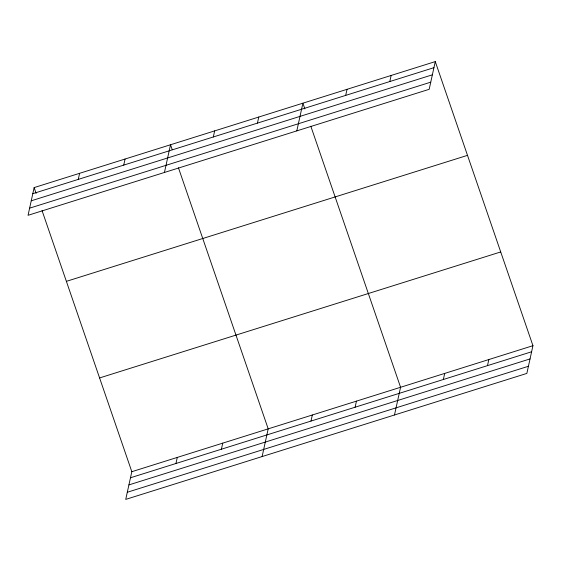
<?xml version="1.0" encoding="UTF-8"?>
<svg xmlns="http://www.w3.org/2000/svg" width="561" height="561" viewBox="0 0 561 561"><rect width="100%" height="100%" fill="white"/><g stroke="black" fill="none" stroke-linecap="round" stroke-linejoin="round"><path stroke-width="0.84" d="M34.144 187.591L28.05 215.305L429.179 89.304L435.273 61.598L34.144 187.591L36.121 193.349M78.267 179.394L79.606 173.314M123.729 165.109L125.068 159.036M164.436 172.465L170.523 144.752L172.22 149.689M42.061 210.62L131.821 471.696L125.727 499.402L526.856 373.409L532.95 345.695L435.273 61.598M213.313 136.975L214.653 130.895M175.944 463.491L177.283 457.418M257.436 123.111L258.775 117.039M221.406 449.214L222.745 443.134M296.811 130.881L302.898 103.175L304.875 108.932M262.113 456.563L268.2 428.856L178.44 167.781M345.688 95.391L347.028 89.318M310.99 421.073L312.33 415M389.811 81.534L391.15 75.454M355.113 407.216L356.452 401.136M394.488 414.986L400.575 387.279L310.815 126.204M443.365 379.495L444.698 373.416M487.488 365.632L488.827 359.559M32.804 193.671L433.933 67.678M31.234 200.81L432.37 74.809M29.621 208.166L430.75 82.165M66.373 281.349L467.509 155.348M99.585 377.939L500.714 251.945M131.821 471.696L532.95 345.695M130.482 477.776L531.611 351.775M128.911 484.907L530.047 358.914M127.298 492.263L528.427 366.27"/></g></svg>
